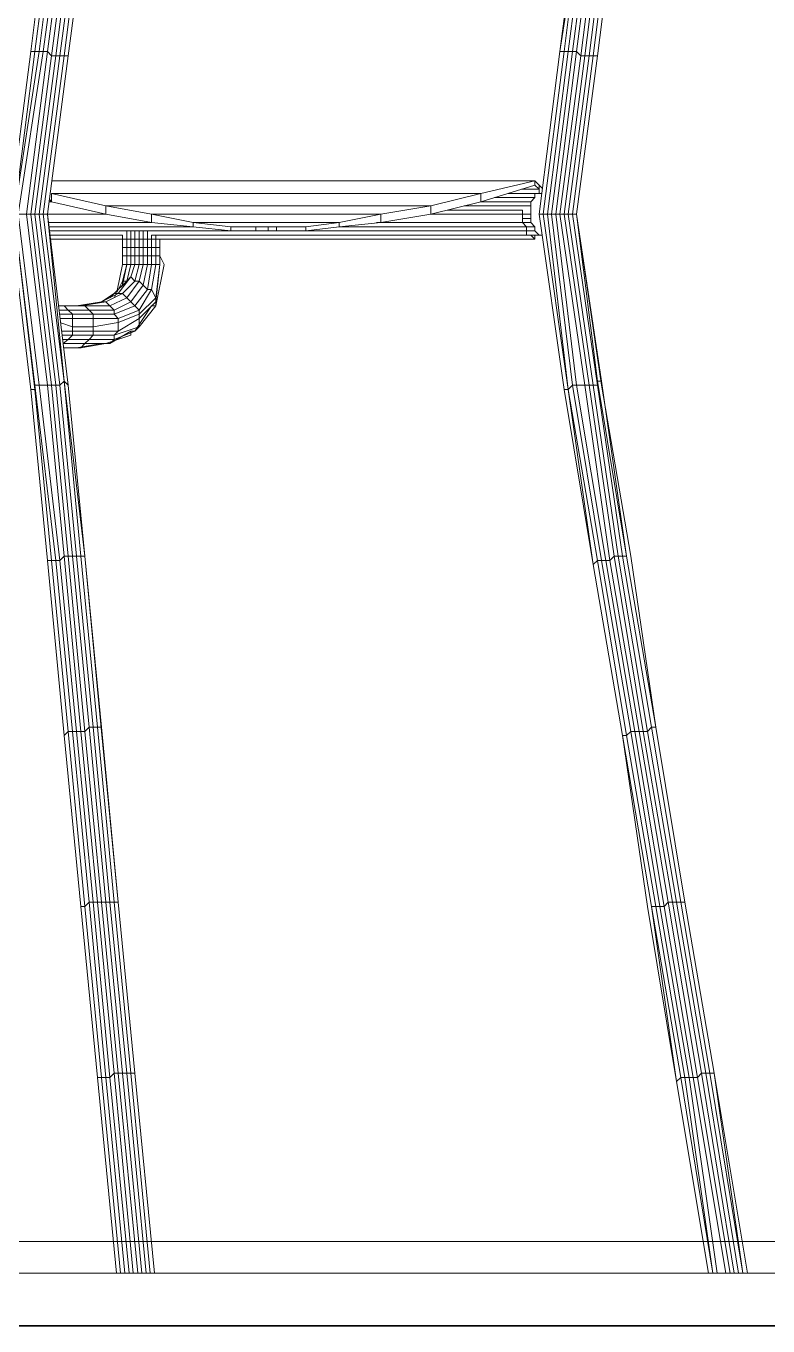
# Model space of a CAD drawing. Header units: inches. Extents: x 2013 to 15569, y -2551 to 2524.
# Drawn here: x 12851.36 to 12879.5, y 825.55 to 874.86 of the extents above; entities that cross this region are included whole.
import ezdxf

# ---------------------------------------------------------------- set-up
doc = ezdxf.new("R2010")
doc.units = ezdxf.units.IN
doc.header["$MEASUREMENT"] = 0
doc.layers.add('A-FURN', color=8, linetype='Continuous', lineweight=18)
doc.layers.add('A-SECT-MCUT', color=7, linetype='Continuous', lineweight=35)

msp = doc.modelspace()

# ---------------------------------------------------------------- linework, layer by layer
at = {"layer": 'A-FURN', "lineweight": 0}
for p, q in [((12851.542, 873.885), (12852.331, 880.051)), ((12852.331, 880.051), (12851.542, 873.885)), ((12852.489, 880.051), (12851.7, 873.885)), ((12852.647, 880.051), (12851.858, 873.885)), ((12852.805, 879.893), (12852.016, 873.885)), ((12852.963, 879.893), (12852.174, 873.885)), ((12853.121, 879.893), (12852.331, 873.727)), ((12853.279, 879.893), (12852.489, 873.727)), ((12853.436, 879.893), (12852.647, 873.727)), ((12853.594, 879.893), (12852.805, 873.727)), ((12853.752, 879.893), (12852.963, 873.727)), ((12852.963, 873.727), (12853.752, 879.893)), ((12853.752, 879.893), (12852.963, 873.727)), ((12871.609, 873.885), (12872.556, 880.051)), ((12872.398, 880.051), (12871.609, 873.885)), ((12871.766, 873.885), (12872.556, 880.051)), ((12872.713, 880.051), (12871.924, 873.885)), ((12872.871, 879.893), (12872.082, 873.885)), ((12873.029, 879.893), (12872.24, 873.885)), ((12873.187, 879.893), (12872.398, 873.727)), ((12873.345, 879.893), (12872.556, 873.727)), ((12873.503, 879.893), (12872.713, 873.727)), ((12873.661, 879.893), (12872.871, 873.727)), ((12873.029, 873.727), (12873.818, 879.893)), ((12873.029, 873.727), (12873.818, 879.893)), ((12873.818, 879.893), (12873.029, 873.727)), ((12851.542, 873.885), (12850.753, 867.715)), ((12850.753, 867.715), (12851.542, 873.885)), ((12851.7, 873.885), (12850.911, 867.715)), ((12851.858, 873.885), (12850.911, 867.715)), ((12852.016, 873.885), (12851.069, 867.715)), ((12852.174, 873.885), (12851.384, 867.715)), ((12851.542, 873.885), (12851.542, 873.885)), ((12851.542, 873.885), (12851.542, 873.885)), ((12851.542, 873.885), (12851.7, 873.885)), ((12851.7, 873.885), (12851.858, 873.885)), ((12851.858, 873.885), (12852.016, 873.885)), ((12852.016, 873.885), (12852.174, 873.885)), ((12852.174, 873.885), (12852.331, 873.727)), ((12870.819, 867.715), (12871.609, 873.885)), ((12871.609, 873.885), (12870.819, 867.715)), ((12871.766, 873.885), (12870.977, 867.715)), ((12871.924, 873.885), (12871.135, 867.715)), ((12872.082, 873.885), (12871.293, 867.715)), ((12872.24, 873.885), (12871.451, 867.715)), ((12871.609, 873.885), (12871.766, 873.885)), ((12871.766, 873.885), (12871.924, 873.885)), ((12871.924, 873.885), (12872.082, 873.885)), ((12872.082, 873.885), (12872.24, 873.885)), ((12872.24, 873.885), (12872.398, 873.727)), ((12852.331, 873.727), (12851.542, 867.715)), ((12852.489, 873.727), (12851.7, 867.715)), ((12852.647, 873.727), (12851.858, 867.715)), ((12852.805, 873.727), (12852.016, 867.715)), ((12852.963, 873.727), (12852.174, 867.715)), ((12852.174, 867.715), (12852.963, 873.727)), ((12852.963, 873.727), (12852.174, 867.715)), ((12852.331, 873.727), (12852.489, 873.727)), ((12852.489, 873.727), (12852.647, 873.727)), ((12852.647, 873.727), (12852.805, 873.727)), ((12852.805, 873.727), (12852.963, 873.727)), ((12852.963, 873.727), (12852.963, 873.727)), ((12872.398, 873.727), (12871.609, 867.715)), ((12872.556, 873.727), (12871.766, 867.715)), ((12872.713, 873.727), (12871.924, 867.715)), ((12872.871, 873.727), (12872.082, 867.715)), ((12872.24, 867.715), (12873.029, 873.727)), ((12872.24, 867.715), (12873.029, 873.727)), ((12873.029, 873.727), (12872.24, 867.715)), ((12872.398, 873.727), (12872.556, 873.727)), ((12872.556, 873.727), (12872.713, 873.727)), ((12872.713, 873.727), (12872.871, 873.727)), ((12872.871, 873.727), (12873.029, 873.727)), ((12873.029, 873.727), (12873.034, 873.727)), ((12852.34, 868.982), (12870.661, 868.982)), ((12870.661, 868.982), (12868.605, 868.509)), ((12868.605, 868.188), (12870.661, 868.824)), ((12870.819, 868.824), (12870.661, 868.982)), ((12870.661, 868.824), (12870.661, 868.982)), ((12870.661, 868.824), (12870.661, 868.982)), ((12870.661, 868.824), (12870.666, 868.824)), ((12870.661, 868.824), (12870.819, 868.667)), ((12870.945, 868.699), (12870.819, 868.824)), ((12870.819, 868.824), (12870.824, 868.824)), ((12870.819, 868.667), (12870.819, 868.824)), ((12870.819, 868.667), (12870.819, 868.824)), ((12854.384, 868.03), (12852.331, 868.509)), ((12852.331, 868.509), (12852.336, 868.509)), ((12852.331, 868.188), (12852.331, 868.509)), ((12852.331, 868.509), (12868.605, 868.509)), ((12868.605, 868.509), (12866.71, 868.03)), ((12868.605, 868.188), (12868.605, 868.509)), ((12870.661, 868.351), (12869.13, 868.351)), ((12870.819, 868.509), (12869.641, 868.509)), ((12870.661, 868.509), (12869.641, 868.509)), ((12870.819, 868.509), (12869.714, 868.509)), ((12870.151, 868.667), (12870.819, 868.667)), ((12870.819, 868.667), (12870.346, 868.667)), ((12870.504, 868.188), (12870.661, 868.351)), ((12870.661, 868.509), (12870.819, 868.509)), ((12870.661, 868.351), (12870.661, 868.509)), ((12870.819, 868.509), (12870.819, 868.667)), ((12870.819, 868.667), (12870.824, 868.667)), ((12870.921, 868.509), (12870.819, 868.509)), ((12852.331, 868.188), (12852.236, 868.188)), ((12852.247, 868.275), (12852.331, 868.188)), ((12852.331, 868.188), (12854.384, 867.715)), ((12856.125, 867.715), (12854.384, 868.03)), ((12854.384, 867.715), (12854.384, 868.03)), ((12854.384, 868.03), (12866.71, 868.03)), ((12866.71, 868.03), (12864.816, 867.715)), ((12866.71, 867.715), (12868.605, 868.188)), ((12866.71, 867.715), (12866.71, 868.03)), ((12867.342, 867.873), (12870.188, 867.873)), ((12870.188, 867.873), (12867.342, 867.873)), ((12870.504, 868.03), (12867.973, 868.03)), ((12870.504, 868.188), (12868.605, 868.188)), ((12870.188, 867.873), (12870.188, 867.715)), ((12870.188, 867.873), (12870.193, 867.873)), ((12870.504, 868.03), (12870.504, 868.188)), ((12870.504, 867.715), (12870.504, 868.03)), ((12851.542, 861.075), (12850.753, 867.715)), ((12851.542, 861.075), (12850.753, 867.715)), ((12851.7, 861.075), (12850.911, 867.715)), ((12851.7, 861.233), (12850.911, 867.715)), ((12851.858, 861.233), (12851.069, 867.715)), ((12851.069, 867.715), (12851.384, 867.715)), ((12852.174, 861.233), (12851.384, 867.715)), ((12851.384, 867.715), (12851.542, 867.715)), ((12852.331, 861.233), (12851.542, 867.715)), ((12851.542, 867.715), (12851.7, 867.715)), ((12852.489, 861.233), (12851.7, 867.715)), ((12851.7, 867.715), (12851.858, 867.715)), ((12852.647, 861.233), (12851.858, 867.715)), ((12851.858, 867.715), (12852.016, 867.715)), ((12852.805, 861.391), (12852.016, 867.715)), ((12852.016, 867.715), (12852.174, 867.715)), ((12852.174, 867.715), (12852.174, 867.715)), ((12852.805, 861.391), (12852.174, 867.715)), ((12852.174, 867.715), (12852.963, 861.233)), ((12852.963, 861.233), (12852.174, 867.715)), ((12854.384, 867.715), (12852.174, 867.715)), ((12856.125, 867.399), (12852.205, 867.399)), ((12854.384, 867.715), (12856.125, 867.399)), ((12857.703, 867.399), (12856.125, 867.715)), ((12856.125, 867.399), (12856.125, 867.715)), ((12856.125, 867.715), (12864.816, 867.715)), ((12856.125, 867.399), (12857.703, 867.241)), ((12859.124, 867.241), (12857.703, 867.399)), ((12857.703, 867.241), (12857.703, 867.399)), ((12857.703, 867.399), (12863.233, 867.399)), ((12863.233, 867.399), (12861.97, 867.241)), ((12864.816, 867.715), (12863.233, 867.399)), ((12863.233, 867.241), (12863.233, 867.399)), ((12863.233, 867.241), (12864.816, 867.399)), ((12870.188, 867.399), (12864.653, 867.399)), ((12864.816, 867.399), (12866.71, 867.715)), ((12864.816, 867.399), (12864.816, 867.715)), ((12870.188, 867.715), (12866.71, 867.715)), ((12870.504, 867.715), (12870.188, 867.715)), ((12870.188, 867.399), (12870.188, 867.715)), ((12870.188, 867.715), (12870.193, 867.715)), ((12870.504, 867.557), (12870.188, 867.557)), ((12870.188, 867.557), (12870.188, 867.399)), ((12870.504, 867.399), (12870.188, 867.399)), ((12870.346, 867.241), (12870.188, 867.399)), ((12870.504, 867.557), (12870.504, 867.715)), ((12870.504, 867.399), (12870.504, 867.557)), ((12870.661, 867.241), (12870.504, 867.399)), ((12870.819, 867.715), (12870.977, 867.715)), ((12870.819, 867.715), (12871.766, 861.075)), ((12870.819, 867.715), (12871.766, 861.075)), ((12870.819, 867.715), (12870.824, 867.715)), ((12870.977, 867.715), (12871.135, 867.715)), ((12870.977, 867.715), (12871.924, 861.075)), ((12871.135, 867.715), (12871.924, 861.075)), ((12871.135, 867.715), (12871.293, 867.715)), ((12871.293, 867.715), (12871.451, 867.715)), ((12871.293, 867.715), (12872.082, 861.233)), ((12871.451, 867.715), (12871.609, 867.715)), ((12871.451, 867.715), (12872.24, 861.233)), ((12871.609, 867.715), (12871.766, 867.715)), ((12871.609, 867.715), (12872.556, 861.233)), ((12871.766, 867.715), (12871.924, 867.715)), ((12871.766, 867.715), (12872.713, 861.233)), ((12871.924, 867.715), (12872.082, 867.715)), ((12871.924, 867.715), (12872.871, 861.233)), ((12872.082, 867.715), (12873.029, 861.233)), ((12872.082, 867.715), (12872.24, 867.715)), ((12873.187, 861.233), (12872.24, 867.715)), ((12872.24, 867.715), (12873.029, 861.391)), ((12872.24, 867.715), (12873.187, 861.391)), ((12857.703, 867.241), (12852.221, 867.241)), ((12859.124, 867.083), (12852.251, 867.083)), ((12852.27, 866.925), (12855.015, 866.925)), ((12852.27, 866.925), (12855.015, 866.925)), ((12860.076, 867.083), (12852.331, 867.083)), ((12855.015, 866.925), (12855.015, 866.768)), ((12855.178, 867.083), (12855.335, 867.083)), ((12855.178, 867.083), (12855.182, 867.083)), ((12855.178, 867.083), (12855.182, 867.083)), ((12855.178, 867.083), (12855.182, 867.083)), ((12855.178, 866.768), (12855.178, 867.083)), ((12855.178, 866.768), (12855.178, 867.083)), ((12855.335, 867.083), (12855.335, 866.768)), ((12855.335, 867.083), (12855.34, 867.083)), ((12855.335, 867.083), (12855.493, 867.083)), ((12855.493, 867.083), (12855.493, 866.768)), ((12855.493, 867.083), (12855.498, 867.083)), ((12855.493, 867.083), (12855.651, 867.083)), ((12855.651, 867.083), (12855.809, 867.083)), ((12855.651, 867.083), (12855.656, 867.083)), ((12855.651, 867.083), (12855.651, 866.768)), ((12855.809, 867.083), (12855.967, 867.083)), ((12855.809, 867.083), (12855.809, 866.768)), ((12855.809, 867.083), (12855.814, 867.083)), ((12856.125, 867.083), (12855.967, 867.083)), ((12855.967, 867.083), (12855.967, 866.768)), ((12855.967, 867.083), (12855.972, 867.083)), ((12856.125, 866.768), (12856.125, 866.925)), ((12870.346, 866.925), (12856.125, 866.925)), ((12856.283, 866.768), (12856.283, 866.925)), ((12870.504, 866.925), (12856.283, 866.925)), ((12857.703, 867.241), (12859.124, 867.083)), ((12860.076, 867.241), (12859.124, 867.241)), ((12859.124, 867.083), (12859.124, 867.241)), ((12859.124, 867.241), (12861.97, 867.241)), ((12859.124, 867.083), (12860.076, 867.083)), ((12860.549, 867.241), (12860.076, 867.241)), ((12860.076, 867.083), (12860.076, 867.241)), ((12860.076, 867.241), (12860.549, 867.241)), ((12860.076, 867.083), (12860.549, 867.083)), ((12860.076, 867.083), (12860.865, 867.083)), ((12860.549, 867.083), (12860.549, 867.241)), ((12860.549, 867.241), (12860.865, 867.241)), ((12860.865, 867.083), (12860.549, 867.083)), ((12860.865, 867.083), (12860.865, 867.241)), ((12861.97, 867.241), (12860.865, 867.241)), ((12870.346, 867.083), (12860.865, 867.083)), ((12860.865, 867.083), (12861.97, 867.083)), ((12861.97, 867.083), (12861.97, 867.241)), ((12861.97, 867.083), (12863.233, 867.241)), ((12870.346, 867.241), (12863.233, 867.241)), ((12870.661, 867.241), (12870.346, 867.241)), ((12870.346, 867.083), (12870.346, 867.241)), ((12870.346, 867.241), (12870.35, 867.241)), ((12870.661, 867.083), (12870.346, 867.083)), ((12870.346, 866.925), (12870.346, 867.083)), ((12870.346, 867.083), (12870.35, 867.083)), ((12870.504, 866.925), (12870.346, 866.925)), ((12870.346, 866.925), (12870.504, 866.925)), ((12870.504, 866.925), (12870.819, 866.925)), ((12870.819, 866.925), (12870.504, 866.925)), ((12870.504, 866.925), (12870.504, 866.925)), ((12870.661, 866.768), (12870.504, 866.925)), ((12870.504, 866.925), (12870.508, 866.925)), ((12870.661, 867.083), (12870.661, 867.241)), ((12870.819, 866.925), (12870.661, 867.083)), ((12870.661, 866.925), (12870.661, 866.768)), ((12870.661, 866.768), (12870.661, 866.925)), ((12870.661, 866.925), (12870.819, 866.925)), ((12870.661, 866.925), (12870.666, 866.925)), ((12870.819, 866.925), (12870.824, 866.925)), ((12870.819, 866.925), (12870.932, 866.925)), ((12852.289, 866.768), (12855.015, 866.768)), ((12855.015, 866.768), (12855.015, 866.452)), ((12855.015, 866.768), (12855.178, 866.768)), ((12855.015, 866.452), (12855.015, 866.136)), ((12855.015, 866.452), (12855.178, 866.452)), ((12855.178, 866.768), (12855.178, 866.452)), ((12855.178, 866.452), (12855.178, 866.768)), ((12855.178, 866.768), (12855.182, 866.768)), ((12855.178, 866.768), (12855.335, 866.768)), ((12855.178, 866.452), (12855.178, 866.136)), ((12855.178, 866.136), (12855.178, 866.452)), ((12855.178, 866.452), (12855.182, 866.452)), ((12855.178, 866.452), (12855.335, 866.452)), ((12855.335, 866.768), (12855.335, 866.452)), ((12855.335, 866.768), (12855.493, 866.768)), ((12855.335, 866.452), (12855.493, 866.452)), ((12855.335, 866.452), (12855.335, 866.136)), ((12855.493, 866.768), (12855.651, 866.768)), ((12855.493, 866.768), (12855.493, 866.452)), ((12855.493, 866.452), (12855.493, 866.136)), ((12855.493, 866.452), (12855.651, 866.452)), ((12855.651, 866.768), (12855.651, 866.452)), ((12855.651, 866.768), (12855.809, 866.768)), ((12855.651, 866.452), (12855.651, 866.136)), ((12855.651, 866.452), (12855.809, 866.452)), ((12855.809, 866.768), (12855.809, 866.452)), ((12855.809, 866.768), (12855.967, 866.768)), ((12855.809, 866.452), (12855.967, 866.452)), ((12855.809, 866.452), (12855.809, 866.136)), ((12855.967, 866.768), (12855.967, 866.452)), ((12855.967, 866.768), (12856.125, 866.768)), ((12855.967, 866.452), (12856.125, 866.452)), ((12855.967, 866.452), (12855.967, 866.136)), ((12856.125, 866.768), (12856.125, 866.452)), ((12856.125, 866.768), (12856.283, 866.768)), ((12856.125, 866.452), (12856.125, 866.136)), ((12856.125, 866.452), (12856.283, 866.452)), ((12856.283, 866.768), (12856.44, 866.768)), ((12856.283, 866.768), (12856.283, 866.452)), ((12856.283, 866.452), (12856.283, 866.136)), ((12856.283, 866.452), (12856.44, 866.452)), ((12856.44, 866.768), (12856.445, 866.768)), ((12856.44, 866.768), (12856.445, 866.768)), ((12856.44, 866.768), (12856.44, 866.452)), ((12856.44, 866.768), (12856.445, 866.768)), ((12856.44, 866.452), (12856.44, 866.768)), ((12856.44, 866.768), (12856.445, 866.768)), ((12856.44, 866.452), (12856.44, 866.768)), ((12870.661, 866.768), (12856.44, 866.768)), ((12856.44, 866.452), (12856.44, 866.136)), ((12856.44, 866.136), (12856.44, 866.452)), ((12856.44, 866.452), (12856.445, 866.452)), ((12856.44, 866.136), (12856.44, 866.452)), ((12855.015, 866.136), (12855.015, 865.816)), ((12855.015, 866.136), (12855.178, 866.136)), ((12855.178, 865.816), (12855.178, 866.136)), ((12855.178, 866.136), (12855.182, 866.136)), ((12855.178, 866.136), (12855.335, 866.136)), ((12855.178, 866.136), (12855.178, 865.816)), ((12855.335, 866.136), (12855.335, 865.816)), ((12855.335, 866.136), (12855.493, 866.136)), ((12855.493, 866.136), (12855.493, 865.816)), ((12855.493, 866.136), (12855.651, 866.136)), ((12855.651, 866.136), (12855.651, 865.816)), ((12855.651, 866.136), (12855.809, 866.136)), ((12855.809, 866.136), (12855.809, 865.816)), ((12855.809, 866.136), (12855.967, 866.136)), ((12855.967, 866.136), (12855.967, 865.816)), ((12855.967, 866.136), (12856.125, 866.136)), ((12856.125, 866.136), (12856.125, 865.816)), ((12856.125, 866.136), (12856.283, 866.136)), ((12856.283, 866.136), (12856.283, 865.816)), ((12856.283, 866.136), (12856.44, 866.136)), ((12856.44, 866.136), (12856.44, 865.816)), ((12856.44, 865.816), (12856.44, 866.136)), ((12856.44, 866.136), (12856.445, 866.136)), ((12856.598, 865.816), (12856.44, 866.136)), ((12855.015, 865.816), (12854.817, 864.828)), ((12855.178, 865.816), (12855.015, 865.026)), ((12855.335, 865.816), (12855.015, 865.816)), ((12855.178, 865.816), (12855.015, 865.184)), ((12855.178, 865.184), (12855.335, 865.816)), ((12855.335, 865.816), (12855.493, 865.816)), ((12855.493, 865.816), (12855.335, 865.342)), ((12855.493, 865.816), (12855.651, 865.816)), ((12855.651, 865.816), (12855.493, 865.184)), ((12855.651, 865.816), (12855.809, 865.816)), ((12855.809, 865.816), (12855.651, 865.184)), ((12855.809, 865.816), (12855.967, 865.816)), ((12855.967, 865.816), (12855.809, 865.026)), ((12856.125, 865.816), (12855.967, 864.869)), ((12856.125, 865.816), (12855.967, 865.816)), ((12856.283, 865.816), (12856.125, 865.816)), ((12856.283, 865.816), (12856.125, 864.869)), ((12856.283, 864.237), (12856.598, 865.816)), ((12856.44, 865.816), (12856.283, 865.816)), ((12856.283, 864.395), (12856.44, 865.816)), ((12856.44, 865.816), (12856.283, 864.553)), ((12855.015, 865.026), (12854.541, 864.553)), ((12854.699, 864.711), (12855.178, 865.184)), ((12855.015, 865.184), (12854.699, 864.553)), ((12855.335, 865.342), (12854.857, 864.711)), ((12855.493, 865.184), (12855.015, 864.711)), ((12855.178, 865.184), (12855.015, 865.184)), ((12855.015, 865.184), (12855.015, 865.026)), ((12855.178, 865.184), (12855.335, 865.342)), ((12855.651, 865.184), (12855.178, 864.553)), ((12855.493, 865.184), (12855.335, 865.342)), ((12855.809, 865.026), (12855.335, 864.395)), ((12855.651, 865.184), (12855.493, 865.184)), ((12855.809, 865.026), (12855.651, 865.184)), ((12855.967, 864.869), (12855.809, 865.026)), ((12854.226, 864.395), (12853.279, 864.237)), ((12854.384, 864.395), (12853.436, 864.237)), ((12854.699, 864.711), (12854.226, 864.395)), ((12854.857, 864.711), (12854.226, 864.395)), ((12854.384, 864.395), (12854.226, 864.395)), ((12855.015, 864.711), (12854.384, 864.395)), ((12854.541, 864.237), (12854.384, 864.395)), ((12855.178, 864.553), (12854.541, 864.237)), ((12854.699, 864.711), (12854.857, 864.711)), ((12855.335, 864.395), (12854.699, 864.079)), ((12855.015, 864.711), (12854.857, 864.711)), ((12855.178, 864.553), (12855.015, 864.711)), ((12855.335, 864.395), (12855.178, 864.553)), ((12855.493, 864.237), (12855.335, 864.395)), ((12855.967, 864.869), (12855.493, 864.237)), ((12856.125, 864.869), (12855.651, 864.079)), ((12856.283, 864.553), (12855.651, 863.921)), ((12856.283, 864.395), (12855.651, 863.764)), ((12856.125, 864.869), (12855.967, 864.869)), ((12856.283, 864.553), (12856.125, 864.869)), ((12856.283, 864.395), (12856.283, 864.553)), ((12856.283, 864.237), (12856.283, 864.395)), ((12853.436, 864.237), (12852.597, 864.237)), ((12852.805, 864.237), (12852.597, 864.237)), ((12852.597, 864.237), (12852.805, 864.237)), ((12853.279, 864.237), (12852.597, 864.237)), ((12852.597, 864.237), (12852.652, 864.237)), ((12852.963, 864.079), (12852.616, 864.079)), ((12853.121, 863.921), (12852.636, 863.921)), ((12853.594, 864.237), (12852.805, 864.237)), ((12852.963, 864.079), (12852.805, 864.237)), ((12853.752, 864.079), (12852.963, 864.079)), ((12853.121, 863.921), (12852.963, 864.079)), ((12853.91, 863.921), (12853.121, 863.921)), ((12853.121, 863.764), (12853.121, 863.921)), ((12853.436, 864.237), (12853.279, 864.237)), ((12853.594, 864.237), (12853.436, 864.237)), ((12853.752, 864.079), (12853.594, 864.237)), ((12854.541, 864.237), (12853.594, 864.237)), ((12854.699, 864.079), (12853.752, 864.079)), ((12853.91, 863.921), (12853.752, 864.079)), ((12854.699, 863.921), (12853.91, 863.921)), ((12853.91, 863.764), (12853.91, 863.921)), ((12854.699, 864.079), (12854.541, 864.237)), ((12855.493, 864.237), (12854.699, 863.921)), ((12854.699, 863.921), (12854.699, 864.079)), ((12854.857, 863.764), (12854.699, 863.921)), ((12854.857, 863.764), (12855.651, 864.079)), ((12855.651, 863.921), (12854.857, 863.606)), ((12855.651, 864.079), (12855.493, 864.237)), ((12855.493, 863.285), (12856.125, 864.237)), ((12856.283, 864.237), (12855.651, 863.448)), ((12855.651, 863.921), (12855.651, 864.079)), ((12855.651, 863.764), (12855.651, 863.921)), ((12856.125, 864.237), (12856.283, 864.237)), ((12853.121, 863.764), (12852.655, 863.764)), ((12853.121, 863.448), (12852.675, 863.596)), ((12853.91, 863.764), (12853.121, 863.764)), ((12853.121, 863.448), (12853.121, 863.764)), ((12853.91, 863.448), (12853.121, 863.448)), ((12853.121, 863.285), (12853.121, 863.448)), ((12854.857, 863.764), (12853.91, 863.764)), ((12853.91, 863.448), (12853.91, 863.764)), ((12854.857, 863.606), (12853.91, 863.448)), ((12853.91, 863.285), (12853.91, 863.448)), ((12855.651, 863.448), (12854.699, 863.127)), ((12854.857, 863.606), (12854.857, 863.764)), ((12855.651, 863.764), (12854.857, 863.285)), ((12854.857, 863.285), (12854.857, 863.606)), ((12855.493, 863.285), (12855.651, 863.448)), ((12855.651, 863.448), (12855.651, 863.764)), ((12853.121, 863.285), (12852.713, 863.285)), ((12853.121, 863.127), (12852.732, 863.127)), ((12852.963, 862.97), (12852.751, 862.97)), ((12852.773, 862.812), (12852.963, 862.97)), ((12852.963, 862.97), (12853.121, 863.127)), ((12853.752, 862.97), (12852.963, 862.97)), ((12853.91, 863.285), (12853.121, 863.285)), ((12853.121, 863.127), (12853.121, 863.285)), ((12853.91, 863.127), (12853.121, 863.127)), ((12853.594, 862.812), (12853.752, 862.97)), ((12853.752, 862.97), (12853.91, 863.127)), ((12854.699, 862.97), (12853.752, 862.97)), ((12854.857, 863.285), (12853.91, 863.285)), ((12853.91, 863.127), (12853.91, 863.285)), ((12854.699, 863.127), (12853.91, 863.127)), ((12854.384, 862.812), (12855.335, 863.127)), ((12855.335, 863.285), (12854.541, 862.812)), ((12854.541, 862.812), (12854.699, 862.97)), ((12854.699, 863.127), (12854.857, 863.285)), ((12855.493, 863.285), (12854.699, 862.97)), ((12854.699, 862.97), (12854.699, 863.127)), ((12855.335, 863.127), (12855.335, 863.285)), ((12855.335, 863.285), (12855.493, 863.285)), ((12852.768, 862.812), (12852.773, 862.812)), ((12853.594, 862.812), (12852.773, 862.812)), ((12852.79, 862.654), (12853.279, 862.654)), ((12853.436, 862.654), (12852.79, 862.654)), ((12852.79, 862.654), (12852.79, 862.654)), ((12853.279, 862.654), (12854.226, 862.812)), ((12853.279, 862.654), (12853.436, 862.654)), ((12853.436, 862.654), (12853.594, 862.812)), ((12854.384, 862.812), (12853.436, 862.654)), ((12854.541, 862.812), (12853.594, 862.812)), ((12854.226, 862.812), (12854.384, 862.812)), ((12854.384, 862.812), (12854.541, 862.812)), ((12851.542, 861.075), (12852.174, 854.589)), ((12851.542, 861.075), (12852.174, 854.589)), ((12851.7, 861.075), (12851.542, 861.075)), ((12851.7, 861.233), (12852.489, 854.589)), ((12851.7, 861.075), (12851.7, 861.233)), ((12851.7, 861.233), (12851.858, 861.233)), ((12851.7, 861.075), (12852.331, 854.589)), ((12851.858, 861.233), (12852.174, 861.233)), ((12851.858, 861.233), (12852.647, 854.589)), ((12852.174, 861.233), (12852.805, 854.747)), ((12852.174, 861.233), (12852.331, 861.233)), ((12852.331, 861.233), (12852.963, 854.747)), ((12852.331, 861.233), (12852.489, 861.233)), ((12852.489, 861.233), (12853.121, 854.747)), ((12852.489, 861.233), (12852.647, 861.233)), ((12852.647, 861.233), (12852.805, 861.391)), ((12852.647, 861.233), (12853.279, 854.747)), ((12852.805, 861.391), (12853.436, 854.747)), ((12852.805, 861.391), (12852.81, 861.391)), ((12852.805, 861.391), (12853.594, 854.747)), ((12852.963, 861.233), (12852.805, 861.391)), ((12852.963, 861.233), (12853.594, 854.747)), ((12853.594, 854.747), (12852.963, 861.233)), ((12871.766, 861.075), (12872.871, 854.431)), ((12872.871, 854.431), (12871.766, 861.075)), ((12871.766, 861.075), (12871.766, 861.075)), ((12871.766, 861.075), (12871.924, 861.075)), ((12871.924, 861.075), (12872.082, 861.233)), ((12873.029, 854.589), (12871.924, 861.075)), ((12872.871, 854.431), (12871.924, 861.075)), ((12873.187, 854.589), (12872.082, 861.233)), ((12872.082, 861.233), (12872.24, 861.233)), ((12873.345, 854.589), (12872.24, 861.233)), ((12872.24, 861.233), (12872.556, 861.233)), ((12873.503, 854.589), (12872.556, 861.233)), ((12872.556, 861.233), (12872.713, 861.233)), ((12873.661, 854.747), (12872.713, 861.233)), ((12872.713, 861.233), (12872.871, 861.233)), ((12873.818, 854.747), (12872.871, 861.233)), ((12872.871, 861.233), (12873.029, 861.233)), ((12874.134, 854.747), (12873.029, 861.391)), ((12873.029, 861.233), (12873.029, 861.391)), ((12873.029, 861.391), (12873.187, 861.391)), ((12873.976, 854.747), (12873.029, 861.233)), ((12874.134, 854.747), (12873.187, 861.391)), ((12874.292, 854.747), (12873.187, 861.233)), ((12852.174, 854.589), (12852.331, 854.589)), ((12852.174, 854.589), (12852.805, 847.945)), ((12852.174, 854.589), (12852.805, 847.945)), ((12852.331, 854.589), (12852.489, 854.589)), ((12852.331, 854.589), (12852.963, 848.103)), ((12852.489, 854.589), (12853.121, 848.103)), ((12852.489, 854.589), (12852.647, 854.589)), ((12852.647, 854.589), (12852.805, 854.747)), ((12852.647, 854.589), (12853.279, 848.103)), ((12852.805, 854.747), (12852.963, 854.747)), ((12852.805, 854.747), (12853.436, 848.103)), ((12852.963, 854.747), (12853.121, 854.747)), ((12852.963, 854.747), (12853.594, 848.103)), ((12853.121, 854.747), (12853.279, 854.747)), ((12853.121, 854.747), (12853.752, 848.261)), ((12853.279, 854.747), (12853.436, 854.747)), ((12853.279, 854.747), (12853.91, 848.261)), ((12853.436, 854.747), (12853.594, 854.747)), ((12853.436, 854.747), (12854.068, 848.261)), ((12853.594, 854.747), (12854.226, 848.261)), ((12853.594, 854.747), (12854.226, 848.261)), ((12854.226, 848.103), (12853.594, 854.747)), ((12872.871, 854.431), (12873.029, 854.589)), ((12874.134, 847.945), (12873.029, 854.589)), ((12873.029, 854.589), (12873.187, 854.589)), ((12874.292, 848.103), (12873.187, 854.589)), ((12873.187, 854.589), (12873.345, 854.589)), ((12874.455, 848.103), (12873.345, 854.589)), ((12873.345, 854.589), (12873.503, 854.589)), ((12873.503, 854.589), (12873.661, 854.747)), ((12874.612, 848.103), (12873.503, 854.589)), ((12874.77, 848.103), (12873.661, 854.747)), ((12873.661, 854.747), (12873.818, 854.747)), ((12873.818, 854.747), (12873.976, 854.747)), ((12874.928, 848.103), (12873.818, 854.747)), ((12873.976, 854.747), (12874.134, 854.747)), ((12875.086, 848.261), (12873.976, 854.747)), ((12875.244, 848.261), (12874.134, 854.747)), ((12875.244, 848.261), (12874.134, 854.747)), ((12875.244, 848.261), (12874.292, 854.747)), ((12872.871, 854.431), (12873.976, 847.945)), ((12873.976, 847.945), (12872.871, 854.431)), ((12872.871, 854.431), (12872.871, 854.431)), ((12872.871, 854.431), (12873.976, 847.945)), ((12853.594, 848.103), (12853.752, 848.261)), ((12853.752, 848.261), (12853.91, 848.261)), ((12853.752, 848.261), (12854.384, 841.621)), ((12853.91, 848.261), (12854.068, 848.261)), ((12853.91, 848.261), (12854.541, 841.621)), ((12854.068, 848.261), (12854.226, 848.261)), ((12854.068, 848.261), (12854.699, 841.621)), ((12854.226, 848.261), (12854.857, 841.621)), ((12854.226, 848.261), (12854.857, 841.621)), ((12874.928, 848.103), (12875.086, 848.261)), ((12875.086, 848.261), (12875.244, 848.261)), ((12876.191, 841.621), (12875.086, 848.261)), ((12876.349, 841.621), (12875.244, 848.261)), ((12876.349, 841.621), (12875.244, 848.261)), ((12876.349, 841.621), (12875.244, 848.261)), ((12852.805, 847.945), (12852.963, 848.103)), ((12852.805, 847.945), (12853.436, 841.463)), ((12852.805, 847.945), (12853.436, 841.463)), ((12852.963, 848.103), (12853.594, 841.463)), ((12852.963, 848.103), (12853.121, 848.103)), ((12853.121, 848.103), (12853.279, 848.103)), ((12853.121, 848.103), (12853.752, 841.621)), ((12853.279, 848.103), (12853.436, 848.103)), ((12853.279, 848.103), (12853.91, 841.621)), ((12853.436, 848.103), (12853.594, 848.103)), ((12853.436, 848.103), (12854.068, 841.621)), ((12853.594, 848.103), (12854.226, 841.621)), ((12854.857, 841.621), (12854.226, 848.103)), ((12873.976, 847.945), (12875.086, 841.463)), ((12875.086, 841.463), (12873.976, 847.945)), ((12873.976, 847.945), (12873.976, 847.945)), ((12873.976, 847.945), (12874.928, 841.463)), ((12873.976, 847.945), (12874.134, 847.945)), ((12874.134, 847.945), (12874.292, 848.103)), ((12875.244, 841.463), (12874.134, 847.945)), ((12875.402, 841.463), (12874.292, 848.103)), ((12874.292, 848.103), (12874.455, 848.103)), ((12875.56, 841.463), (12874.455, 848.103)), ((12874.455, 848.103), (12874.612, 848.103)), ((12875.717, 841.621), (12874.612, 848.103)), ((12874.612, 848.103), (12874.77, 848.103)), ((12875.875, 841.621), (12874.77, 848.103)), ((12874.77, 848.103), (12874.928, 848.103)), ((12876.033, 841.621), (12874.928, 848.103)), ((12853.436, 841.463), (12854.068, 834.977)), ((12853.436, 841.463), (12854.068, 834.977)), ((12853.436, 841.463), (12853.594, 841.463)), ((12853.594, 841.463), (12853.752, 841.621)), ((12853.594, 841.463), (12854.226, 834.977)), ((12853.752, 841.621), (12853.91, 841.621)), ((12853.752, 841.621), (12854.384, 834.977)), ((12853.91, 841.621), (12854.068, 841.621)), ((12853.91, 841.621), (12854.541, 834.977)), ((12854.068, 841.621), (12854.226, 841.621)), ((12854.068, 841.621), (12854.699, 835.135)), ((12854.226, 841.621), (12854.384, 841.621)), ((12854.226, 841.621), (12854.857, 835.135)), ((12854.384, 841.621), (12854.541, 841.621)), ((12854.384, 841.621), (12855.015, 835.135)), ((12854.541, 841.621), (12854.699, 841.621)), ((12854.541, 841.621), (12855.178, 835.135)), ((12854.699, 841.621), (12854.857, 841.621)), ((12854.699, 841.621), (12855.335, 835.135)), ((12854.857, 841.621), (12855.493, 835.135)), ((12854.857, 841.621), (12855.493, 835.135)), ((12855.493, 835.135), (12854.857, 841.621)), ((12874.928, 841.463), (12876.033, 834.819)), ((12875.086, 841.463), (12875.244, 841.463)), ((12875.086, 841.463), (12876.033, 834.819)), ((12876.191, 834.977), (12875.086, 841.463)), ((12875.086, 841.463), (12875.086, 841.463)), ((12875.244, 841.463), (12875.402, 841.463)), ((12876.349, 834.977), (12875.244, 841.463)), ((12876.507, 834.977), (12875.402, 841.463)), ((12875.402, 841.463), (12875.56, 841.463)), ((12875.56, 841.463), (12875.717, 841.621)), ((12876.665, 834.977), (12875.56, 841.463)), ((12875.717, 841.621), (12875.875, 841.621)), ((12876.822, 834.977), (12875.717, 841.621)), ((12875.875, 841.621), (12876.033, 841.621)), ((12876.98, 835.135), (12875.875, 841.621)), ((12876.033, 841.621), (12876.191, 841.621)), ((12877.138, 835.135), (12876.033, 841.621)), ((12876.191, 841.621), (12876.349, 841.621)), ((12877.296, 835.135), (12876.191, 841.621)), ((12877.454, 835.135), (12876.349, 841.621)), ((12877.454, 835.135), (12876.349, 841.621)), ((12877.454, 835.135), (12876.349, 841.621)), ((12854.068, 834.977), (12854.792, 827.549)), ((12854.068, 834.977), (12854.226, 834.977)), ((12854.226, 834.977), (12854.949, 827.549)), ((12854.226, 834.977), (12854.384, 834.977)), ((12854.384, 834.977), (12855.107, 827.549)), ((12854.384, 834.977), (12854.541, 834.977)), ((12854.541, 834.977), (12854.699, 835.135)), ((12854.541, 834.977), (12855.27, 827.549)), ((12854.699, 835.135), (12855.426, 827.549)), ((12854.699, 835.135), (12854.857, 835.135)), ((12854.857, 835.135), (12855.602, 827.549)), ((12854.857, 835.135), (12855.015, 835.135)), ((12855.015, 835.135), (12855.759, 827.549)), ((12855.015, 835.135), (12855.178, 835.135)), ((12855.178, 835.135), (12855.917, 827.549)), ((12855.178, 835.135), (12855.335, 835.135)), ((12855.335, 835.135), (12856.074, 827.549)), ((12855.335, 835.135), (12855.493, 835.135)), ((12855.493, 835.135), (12856.232, 827.549)), ((12855.493, 835.135), (12856.232, 827.549)), ((12876.033, 834.819), (12876.191, 834.977)), ((12876.033, 834.819), (12877.246, 827.549)), ((12877.246, 827.549), (12876.033, 834.819)), ((12876.033, 834.819), (12876.033, 834.819)), ((12877.409, 827.549), (12876.191, 834.977)), ((12876.191, 834.977), (12876.349, 834.977)), ((12877.409, 827.549), (12876.349, 834.977)), ((12876.349, 834.977), (12876.507, 834.977)), ((12877.57, 827.549), (12876.507, 834.977)), ((12876.507, 834.977), (12876.665, 834.977)), ((12877.905, 827.549), (12876.665, 834.977)), ((12876.665, 834.977), (12876.822, 834.977)), ((12876.822, 834.977), (12876.98, 835.135)), ((12876.822, 834.977), (12878.063, 827.549)), ((12878.217, 827.549), (12876.98, 835.135)), ((12876.98, 835.135), (12877.138, 835.135)), ((12878.375, 827.549), (12877.138, 835.135)), ((12877.138, 835.135), (12877.296, 835.135)), ((12878.54, 827.549), (12877.296, 835.135)), ((12877.296, 835.135), (12877.454, 835.135)), ((12878.721, 827.549), (12877.454, 835.135)), ((12878.721, 827.549), (12877.454, 835.135)), ((12878.54, 827.549), (12877.454, 835.135)), ((12877.138, 828.333), (12877.143, 828.333))]:
    msp.add_line(p, q, dxfattribs=at)
at = {"layer": 'A-FURN'}
for p, q in [((12901.387, 828.758), (12829.278, 828.758)), ((12936.47, 827.549), (12672.039, 827.549)), ((12856.232, 827.549), (12854.792, 827.549)), ((12878.721, 827.549), (12877.246, 827.549)), ((12903.938, 825.549), (12743.938, 825.549))]:
    msp.add_line(p, q, dxfattribs=at)
at = {"layer": 'A-SECT-MCUT'}
msp.add_line((13622.739, 825.549), (12552.503, 825.549), dxfattribs=at)
msp.add_line((13622.739, 825.549), (12552.503, 825.549), dxfattribs=at)

doc.saveas('drawing.dxf')
